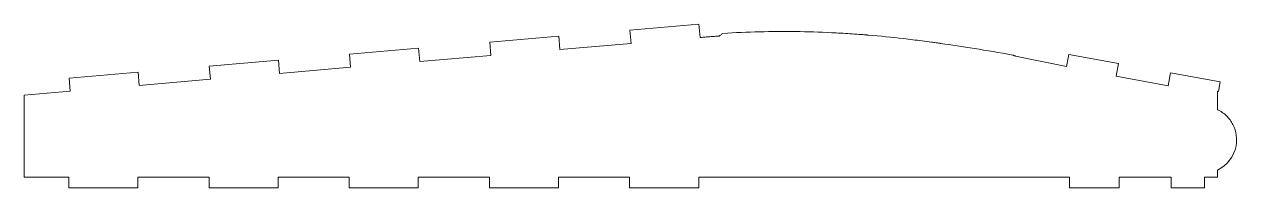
# Model space of a CAD drawing. Header units: millimetres. Extents: x 23 to 375, y 7 to 55.
import ezdxf

# ---------------------------------------------------------------- set-up
doc = ezdxf.new("R2010")
doc.units = ezdxf.units.MM

msp = doc.modelspace()

# ---------------------------------------------------------------- linework, layer by layer
at = {"color": 7, "linetype": 'Continuous', "lineweight": 15}
for p, q in [((219.03, 54.86), (198.96, 53.15)), ((198.96, 53.15), (199.28, 49.31)), ((219.36, 51.02), (219.03, 54.86)), ((178.28, 51.38), (158.21, 49.67)), ((158.21, 49.67), (158.54, 45.83)), ((178.61, 47.55), (178.28, 51.38)), ((219.36, 51.02), (219.44, 51.03)), ((137.54, 47.91), (117.47, 46.2)), ((117.47, 46.2), (117.79, 42.36)), ((137.87, 44.07), (137.54, 47.91)), ((137.87, 44.07), (158.54, 45.83)), ((178.61, 47.55), (199.28, 49.31)), ((326.5, 46.12), (325.85, 42.56)), ((326.5, 46.12), (340.97, 43.49)), ((96.79, 44.43), (76.72, 42.72)), ((76.72, 42.72), (77.05, 38.88)), ((97.12, 40.59), (96.79, 44.43)), ((97.12, 40.59), (117.79, 42.36)), ((325.85, 42.56), (311.05, 45.63)), ((340.29, 39.75), (340.97, 43.49)), ((56.05, 40.96), (35.98, 39.25)), ((35.98, 39.25), (36.3, 35.41)), ((56.38, 37.12), (56.05, 40.96)), ((56.38, 37.12), (77.05, 38.88)), ((340.29, 39.75), (355.35, 37.01)), ((356.03, 40.75), (355.35, 37.01)), ((356.03, 40.75), (370.5, 38.12)), ((22.95, 34.27), (36.3, 35.41)), ((370, 35.36), (369.68, 35.42)), ((369.68, 35.42), (369.68, 35.21)), ((370, 35.36), (370.5, 38.12)), ((22.95, 10.49), (22.95, 34.27)), ((369.68, 35.11), (369.68, 35.21)), ((369.68, 35.11), (369.68, 35.11)), ((369.68, 35.11), (369.68, 30.05)), ((369.68, 12.33), (369.72, 12.52)), ((369.68, 12.33), (369.68, 10.49)), ((35.89, 10.49), (22.95, 10.49)), ((35.89, 10.49), (35.89, 7.39)), ((55.96, 7.39), (35.89, 7.39)), ((76.64, 10.49), (55.96, 10.49)), ((55.96, 10.49), (55.96, 7.39)), ((76.64, 10.49), (76.64, 7.39)), ((96.71, 7.39), (76.64, 7.39)), ((117.38, 10.49), (96.71, 10.49)), ((96.71, 10.49), (96.71, 7.39)), ((117.38, 10.49), (117.38, 7.39)), ((137.45, 7.39), (117.38, 7.39)), ((158.13, 10.49), (137.45, 10.49)), ((137.45, 10.49), (137.45, 7.39)), ((158.13, 10.49), (158.13, 7.39)), ((178.2, 7.39), (158.13, 7.39)), ((198.87, 10.49), (178.2, 10.49)), ((178.2, 10.49), (178.2, 7.39)), ((198.87, 10.49), (198.87, 7.39)), ((218.94, 7.39), (198.87, 7.39)), ((326.68, 10.49), (218.94, 10.49)), ((218.94, 10.49), (218.94, 7.39)), ((326.68, 10.49), (326.68, 7.39)), ((341.15, 7.39), (326.68, 7.39)), ((356.21, 10.49), (341.15, 10.49)), ((341.15, 10.49), (341.15, 7.39)), ((356.21, 10.49), (356.21, 7.39)), ((365.95, 7.39), (356.21, 7.39)), ((369.68, 10.49), (365.95, 10.49)), ((365.95, 10.49), (365.95, 7.39))]:
    msp.add_line(p, q, dxfattribs=at)
msp.add_ellipse((365.91, 21.39), major_axis=(0, 9.7), ratio=0.965926, start_param=3.560298, end_param=4.519505, dxfattribs=at)
for points, knots in [([(224.91, 51.43), (224.46, 51.4), (223.56, 51.34), (222.2, 51.24), (220.82, 51.14), (219.9, 51.07), (219.44, 51.03)], [0, 0, 0, 0, 0.245631, 0.494172, 0.745627, 1, 1, 1, 1]), ([(225.94, 52.21), (225.83, 52.12), (225.6, 51.95), (225.26, 51.69), (225.03, 51.52), (224.91, 51.43)], [0, 0, 0, 0, 0.326772, 0.660054, 1, 1, 1, 1]), ([(310.26, 45.92), (302.35, 47.31), (295.38, 48.43), (289.29, 49.3), (289.22, 49.31), (289.1, 49.32), (289.04, 49.33), (288.87, 49.36), (288.76, 49.37), (288.41, 49.42), (288.18, 49.45), (287.49, 49.55), (287.03, 49.61), (285.66, 49.8), (284.75, 49.92), (282.05, 50.26), (280.27, 50.48), (275.01, 51.08), (271.59, 51.42), (268.18, 51.71), (268.06, 51.72), (267.83, 51.74), (267.72, 51.75), (267.38, 51.78), (267.16, 51.8), (266.49, 51.85), (266.04, 51.88), (264.7, 51.99), (263.8, 52.05), (261.13, 52.23), (259.36, 52.33), (254.07, 52.59), (250.58, 52.7), (240.2, 52.82), (233.11, 52.65), (225.94, 52.21)], [0, 0, 0, 0, 0.25, 0.25, 0.251953, 0.251953, 0.253906, 0.253906, 0.257812, 0.257812, 0.265625, 0.265625, 0.28125, 0.28125, 0.3125, 0.3125, 0.375, 0.375, 0.5, 0.5, 0.503906, 0.503906, 0.507812, 0.507812, 0.515625, 0.515625, 0.53125, 0.53125, 0.5625, 0.5625, 0.625, 0.625, 0.75, 0.75, 1, 1, 1, 1]), ([(311.05, 45.63), (311, 45.64), (310.89, 45.67), (310.74, 45.72), (310.58, 45.78), (310.42, 45.84), (310.31, 45.89), (310.26, 45.92)], [0, 0, 0, 0, 0.190887, 0.3857784, 0.5852456, 0.7898214, 1, 1, 1, 1]), ([(369.68, 30.05), (370.66, 29.62), (371.53, 29.02), (373.07, 27.55), (373.71, 26.68), (374.68, 24.77), (375, 23.74), (375.31, 21.64), (375.29, 20.58), (375.11, 19.53)], [0, 0, 0, 0, 0.00315854, 0.00315854, 0.00631709, 0.00631709, 0.00947563, 0.00947563, 0.01263417, 0.01263417, 0.01263417, 0.01263417])]:
    msp.add_open_spline(points, degree=3, knots=knots, dxfattribs=at)

doc.saveas('drawing.dxf')
